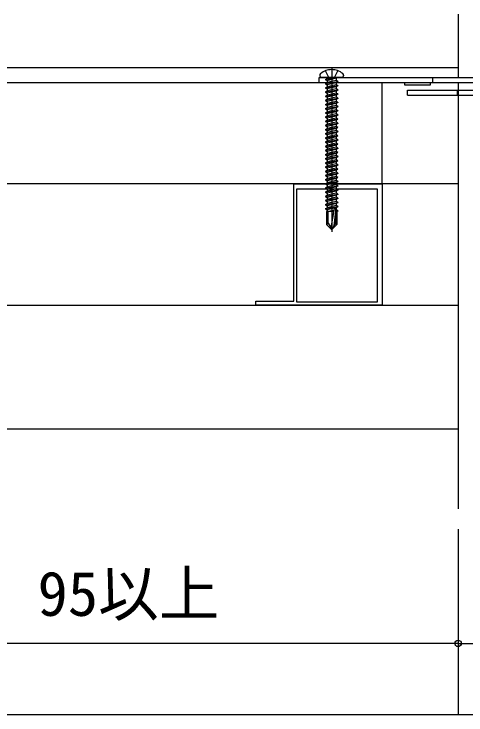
# Model space of a CAD drawing. Units: millimetres, scale not verified. Extents: x -1050 to 1050, y -1566 to 1557.
# Drawn here: x 132.7 to 311.6, y -1273.2 to -996.1 of the extents above; entities that cross this region are included whole.
import ezdxf
from ezdxf.enums import TextEntityAlignment as Align

# ---------------------------------------------------------------- set-up
doc = ezdxf.new("R2010")
doc.units = ezdxf.units.MM
doc.header["$LTSCALE"] = 8
for name, color, linetype in [('0-2_YKK_11', 7, 'Continuous'), ('0-3_YKK_12', 2, 'Continuous'), ('0-4_YKK_13', 4, 'Continuous'), ('0-6_YKK_D', 6, 'Continuous'), ('0-8_YSS_K', 3, 'Continuous')]:
    doc.layers.add(name, color=color, linetype=linetype)
doc.styles.add('ＭＳ ゴシック', font='')
doc.styles.get('ＭＳ ゴシック').set_extended_font_data('MS Gothic')

msp = doc.modelspace()

# ---------------------------------------------------------------- linework, layer by layer
at = {"layer": '0-2_YKK_11'}
for points in [[(278.416, -1111.159), (228.416, -1111.159), (228.416, -1109.559), (243.416, -1109.559), (243.416, -1063.159), (278.416, -1063.159)], [(276.416, -1065.159), (276.416, -1109.959), (244.616, -1109.959), (244.616, -1065.159)]]:
    msp.add_lwpolyline(points, close=True, dxfattribs=at)
at = {"layer": '0-3_YKK_12'}
for p, q in [((308.416, -996.081), (308.416, -1021.159)), ((-46.084, -1017.159), (308.416, -1017.159)), ((278.416, -1063.159), (278.416, -1023.159)), ((308.416, -1023.159), (308.416, -1191.659)), ((308.416, -1063.159), (-46.084, -1063.159)), ((81.416, -1111.159), (308.416, -1111.159)), ((308.416, -1160.159), (77.996, -1160.159)), ((308.416, -1199.659), (308.416, -1273.159))]:
    msp.add_line(p, q, dxfattribs=at)
msp.add_lwpolyline([(-46.084, -1023.159), (638.416, -1023.159), (638.416, -1053.159)], dxfattribs=at)
at = {"layer": '0-4_YKK_13'}
for p, q in [((257.291, -1021.159), (255.966, -1018.502)), ((258.416, -1017.059), (258.416, -1082.159)), ((259.541, -1021.159), (260.866, -1018.502)), ((253.416, -1021.159), (463.416, -1021.159)), ((253.416, -1023.159), (253.416, -1021.159)), ((253.681, -1020.297), (253.681, -1020.459)), ((262.451, -1021.159), (254.381, -1021.159)), ((260.182, -1021.336), (255.944, -1022.042)), ((255.944, -1021.924), (256.592, -1021.551)), ((255.944, -1021.924), (255.944, -1022.042)), ((255.944, -1021.924), (255.944, -1022.042)), ((255.944, -1022.042), (256.592, -1022.416)), ((260.182, -1021.218), (256.592, -1021.551)), ((256.592, -1022.416), (260.182, -1021.336)), ((256.592, -1021.359), (256.592, -1021.551)), ((260.241, -1022.374), (256.592, -1023.198)), ((256.592, -1022.416), (256.592, -1023.198)), ((257.291, -1021.159), (258.416, -1021.757)), ((259.541, -1021.159), (258.416, -1021.757)), ((260.241, -1021.359), (260.241, -1022.374)), ((260.888, -1022.748), (260.241, -1022.374)), ((263.151, -1020.297), (263.151, -1020.459)), ((298.416, -1023.159), (298.416, -1021.159)), ((255.944, -1023.572), (260.888, -1022.748)), ((260.888, -1022.866), (255.944, -1023.69)), ((255.944, -1023.572), (256.592, -1023.198)), ((255.944, -1023.572), (255.944, -1023.69)), ((255.944, -1023.69), (256.592, -1024.064)), ((255.944, -1025.22), (260.888, -1024.396)), ((260.888, -1024.514), (255.944, -1025.338)), ((255.944, -1025.22), (256.592, -1024.846)), ((260.241, -1023.24), (256.592, -1024.064)), ((260.241, -1024.022), (256.592, -1024.846)), ((256.592, -1024.064), (256.592, -1024.846)), ((260.888, -1022.866), (260.241, -1023.24)), ((260.241, -1023.24), (260.241, -1024.022)), ((260.888, -1024.396), (260.241, -1024.022)), ((260.241, -1024.888), (260.241, -1025.67)), ((260.888, -1022.748), (260.888, -1022.866)), ((260.888, -1024.396), (260.888, -1024.514)), ((255.944, -1025.22), (255.944, -1025.338)), ((255.944, -1025.338), (256.592, -1025.712)), ((255.944, -1026.868), (260.888, -1026.044)), ((260.888, -1026.162), (255.944, -1026.986)), ((255.944, -1026.868), (256.592, -1026.494)), ((255.944, -1026.868), (255.944, -1026.986)), ((255.944, -1026.986), (256.592, -1027.359)), ((255.944, -1028.516), (260.888, -1027.692)), ((260.888, -1027.81), (255.944, -1028.633)), ((260.241, -1025.67), (256.592, -1026.494)), ((256.592, -1025.712), (256.592, -1026.494)), ((260.241, -1027.318), (256.592, -1028.142)), ((256.592, -1027.359), (256.592, -1028.142)), ((260.888, -1026.044), (260.241, -1025.67)), ((260.241, -1026.535), (260.241, -1027.318)), ((260.888, -1027.692), (260.241, -1027.318)), ((260.888, -1026.044), (260.888, -1026.162)), ((260.888, -1027.692), (260.888, -1027.81)), ((288.416, -1026.159), (428.416, -1026.159)), ((288.416, -1028.159), (288.416, -1026.159)), ((308.166, -1028.159), (308.166, -1026.159)), ((255.944, -1028.516), (256.592, -1028.142)), ((255.944, -1028.516), (255.944, -1028.633)), ((255.944, -1028.633), (256.592, -1029.007)), ((255.944, -1030.164), (260.888, -1029.34)), ((260.888, -1029.457), (255.944, -1030.281)), ((255.944, -1030.164), (256.592, -1029.79)), ((255.944, -1030.164), (255.944, -1030.281)), ((255.944, -1030.281), (256.592, -1030.655)), ((260.241, -1028.966), (256.592, -1029.79)), ((256.592, -1029.007), (256.592, -1029.79)), ((260.241, -1030.614), (256.592, -1031.438)), ((256.592, -1030.655), (256.592, -1031.438)), ((260.241, -1028.183), (260.241, -1028.966)), ((260.888, -1029.34), (260.241, -1028.966)), ((260.241, -1029.831), (260.241, -1030.614)), ((260.888, -1030.988), (260.241, -1030.614)), ((260.888, -1029.34), (260.888, -1029.457)), ((288.416, -1028.159), (428.416, -1028.159)), ((255.944, -1031.812), (260.888, -1030.988)), ((260.888, -1031.105), (255.944, -1031.929)), ((255.944, -1031.812), (256.592, -1031.438)), ((255.944, -1031.812), (255.944, -1031.929)), ((255.944, -1031.929), (256.592, -1032.303)), ((255.944, -1033.459), (260.888, -1032.635)), ((260.888, -1032.753), (255.944, -1033.577)), ((255.944, -1033.459), (256.592, -1033.086)), ((255.944, -1033.459), (255.944, -1033.577)), ((260.241, -1032.262), (256.592, -1033.086)), ((256.592, -1032.303), (256.592, -1033.086)), ((260.241, -1031.479), (260.241, -1032.262)), ((260.888, -1032.635), (260.241, -1032.262)), ((260.241, -1033.127), (260.241, -1033.91)), ((260.888, -1030.988), (260.888, -1031.105)), ((260.888, -1032.635), (260.888, -1032.753)), ((255.944, -1033.577), (256.592, -1033.951)), ((255.944, -1035.107), (260.888, -1034.283)), ((260.888, -1034.401), (255.944, -1035.225)), ((255.944, -1035.107), (256.592, -1034.733)), ((255.944, -1035.107), (255.944, -1035.225)), ((255.944, -1035.225), (256.592, -1035.599)), ((255.944, -1036.755), (260.888, -1035.931)), ((260.888, -1036.049), (255.944, -1036.873)), ((260.241, -1033.91), (256.592, -1034.733)), ((256.592, -1033.951), (256.592, -1034.733)), ((260.241, -1035.557), (256.592, -1036.381)), ((256.592, -1035.599), (256.592, -1036.381)), ((260.888, -1034.283), (260.241, -1033.91)), ((260.241, -1034.775), (260.241, -1035.557)), ((260.888, -1035.931), (260.241, -1035.557)), ((260.888, -1034.283), (260.888, -1034.401)), ((260.888, -1035.931), (260.888, -1036.049)), ((255.944, -1036.755), (256.592, -1036.381)), ((255.944, -1036.755), (255.944, -1036.873)), ((255.944, -1036.873), (256.592, -1037.247)), ((255.944, -1038.403), (260.888, -1037.579)), ((260.888, -1037.697), (255.944, -1038.521)), ((255.944, -1038.403), (256.592, -1038.029)), ((255.944, -1038.403), (255.944, -1038.521)), ((255.944, -1038.521), (256.592, -1038.894)), ((260.241, -1037.205), (256.592, -1038.029)), ((256.592, -1037.247), (256.592, -1038.029)), ((260.241, -1038.853), (256.592, -1039.677)), ((256.592, -1038.894), (256.592, -1039.677)), ((260.241, -1036.423), (260.241, -1037.205)), ((260.888, -1037.579), (260.241, -1037.205)), ((260.241, -1038.071), (260.241, -1038.853)), ((260.888, -1039.227), (260.241, -1038.853)), ((260.888, -1037.579), (260.888, -1037.697)), ((255.944, -1040.051), (260.888, -1039.227)), ((260.888, -1039.345), (255.944, -1040.169)), ((255.944, -1040.051), (256.592, -1039.677)), ((255.944, -1040.051), (255.944, -1040.169)), ((255.944, -1040.169), (256.592, -1040.542)), ((255.944, -1041.699), (260.888, -1040.875)), ((260.888, -1040.993), (255.944, -1041.816)), ((255.944, -1041.699), (256.592, -1041.325)), ((255.944, -1041.699), (255.944, -1041.816)), ((260.241, -1040.501), (256.592, -1041.325)), ((256.592, -1040.542), (256.592, -1041.325)), ((260.241, -1039.718), (260.241, -1040.501)), ((260.888, -1040.875), (260.241, -1040.501)), ((260.241, -1041.366), (260.241, -1042.149)), ((260.888, -1039.227), (260.888, -1039.345)), ((260.888, -1040.875), (260.888, -1040.993)), ((255.944, -1041.816), (256.592, -1042.19)), ((255.944, -1043.347), (260.888, -1042.523)), ((260.888, -1042.64), (255.944, -1043.464)), ((255.944, -1043.347), (256.592, -1042.973)), ((255.944, -1043.347), (255.944, -1043.464)), ((255.944, -1043.464), (256.592, -1043.838)), ((255.944, -1044.994), (260.888, -1044.171)), ((260.888, -1044.288), (255.944, -1045.112)), ((260.241, -1042.149), (256.592, -1042.973)), ((256.592, -1042.19), (256.592, -1042.973)), ((260.241, -1043.797), (256.592, -1044.621)), ((256.592, -1043.838), (256.592, -1044.621)), ((260.888, -1042.523), (260.241, -1042.149)), ((260.241, -1043.014), (260.241, -1043.797)), ((260.888, -1044.171), (260.241, -1043.797)), ((260.888, -1042.523), (260.888, -1042.64)), ((260.888, -1044.171), (260.888, -1044.288)), ((255.944, -1044.994), (256.592, -1044.621)), ((255.944, -1044.994), (255.944, -1045.112)), ((255.944, -1045.112), (256.592, -1045.486)), ((255.944, -1046.642), (260.888, -1045.818)), ((260.888, -1045.936), (255.944, -1046.76)), ((255.944, -1046.642), (256.592, -1046.269)), ((255.944, -1046.642), (255.944, -1046.76)), ((255.944, -1046.76), (256.592, -1047.134)), ((260.241, -1045.445), (256.592, -1046.269)), ((256.592, -1045.486), (256.592, -1046.269)), ((260.241, -1047.093), (256.592, -1047.916)), ((256.592, -1047.134), (256.592, -1047.916)), ((260.241, -1044.662), (260.241, -1045.445)), ((260.888, -1045.818), (260.241, -1045.445)), ((260.241, -1046.31), (260.241, -1047.093)), ((260.888, -1047.466), (260.241, -1047.093)), ((260.888, -1045.818), (260.888, -1045.936)), ((255.944, -1048.29), (260.888, -1047.466)), ((260.888, -1047.584), (255.944, -1048.408)), ((255.944, -1048.29), (256.592, -1047.916)), ((255.944, -1048.29), (255.944, -1048.408)), ((255.944, -1048.408), (256.592, -1048.782)), ((255.944, -1049.938), (260.888, -1049.114)), ((260.888, -1049.232), (255.944, -1050.056)), ((255.944, -1049.938), (256.592, -1049.564)), ((255.944, -1049.938), (255.944, -1050.056)), ((255.944, -1050.056), (256.592, -1050.43)), ((260.241, -1048.74), (256.592, -1049.564)), ((256.592, -1048.782), (256.592, -1049.564)), ((260.241, -1047.958), (260.241, -1048.74)), ((260.888, -1049.114), (260.241, -1048.74)), ((260.241, -1049.606), (260.241, -1050.388)), ((260.888, -1047.466), (260.888, -1047.584)), ((260.888, -1049.114), (260.888, -1049.232)), ((255.944, -1051.586), (260.888, -1050.762)), ((260.888, -1050.88), (255.944, -1051.704)), ((255.944, -1051.586), (256.592, -1051.212)), ((255.944, -1051.586), (255.944, -1051.704)), ((255.944, -1051.704), (256.592, -1052.077)), ((255.944, -1053.234), (260.888, -1052.41)), ((260.888, -1052.528), (255.944, -1053.352)), ((255.944, -1053.234), (256.592, -1052.86)), ((260.241, -1050.388), (256.592, -1051.212)), ((256.592, -1050.43), (256.592, -1051.212)), ((260.241, -1052.036), (256.592, -1052.86)), ((256.592, -1052.077), (256.592, -1052.86)), ((260.888, -1050.762), (260.241, -1050.388)), ((260.241, -1051.253), (260.241, -1052.036)), ((260.888, -1052.41), (260.241, -1052.036)), ((260.888, -1050.762), (260.888, -1050.88)), ((260.888, -1052.41), (260.888, -1052.528)), ((255.944, -1053.234), (255.944, -1053.352)), ((255.944, -1053.352), (256.592, -1053.725)), ((255.944, -1054.882), (260.888, -1054.058)), ((260.888, -1054.175), (255.944, -1054.999)), ((255.944, -1054.882), (256.592, -1054.508)), ((255.944, -1054.882), (255.944, -1054.999)), ((255.944, -1054.999), (256.592, -1055.373)), ((260.241, -1053.684), (256.592, -1054.508)), ((256.592, -1053.725), (256.592, -1054.508)), ((260.241, -1055.332), (256.592, -1056.156)), ((256.592, -1055.373), (256.592, -1056.156)), ((260.241, -1052.901), (260.241, -1053.684)), ((260.888, -1054.058), (260.241, -1053.684)), ((260.241, -1054.549), (260.241, -1055.332)), ((260.888, -1055.706), (260.241, -1055.332)), ((260.888, -1054.058), (260.888, -1054.175)), ((255.944, -1056.53), (260.888, -1055.706)), ((260.888, -1055.823), (255.944, -1056.647)), ((255.944, -1056.53), (256.592, -1056.156)), ((255.944, -1056.53), (255.944, -1056.647)), ((255.944, -1056.647), (256.592, -1057.021)), ((255.944, -1058.177), (260.888, -1057.354)), ((260.888, -1057.471), (255.944, -1058.295)), ((255.944, -1058.177), (256.592, -1057.804)), ((255.944, -1058.177), (255.944, -1058.295)), ((255.944, -1058.295), (256.592, -1058.669)), ((260.241, -1056.98), (256.592, -1057.804)), ((256.592, -1057.021), (256.592, -1057.804)), ((260.241, -1056.197), (260.241, -1056.98)), ((260.888, -1057.354), (260.241, -1056.98)), ((260.241, -1057.845), (260.241, -1058.628)), ((260.888, -1055.706), (260.888, -1055.823)), ((260.888, -1057.354), (260.888, -1057.471)), ((255.944, -1059.825), (260.888, -1059.001)), ((260.888, -1059.119), (255.944, -1059.943)), ((255.944, -1059.825), (256.592, -1059.452)), ((255.944, -1059.825), (255.944, -1059.943)), ((255.944, -1059.943), (256.592, -1060.317)), ((255.944, -1061.473), (260.888, -1060.649)), ((260.888, -1060.767), (255.944, -1061.591)), ((255.944, -1061.473), (256.592, -1061.099)), ((260.241, -1058.628), (256.592, -1059.452)), ((256.592, -1058.669), (256.592, -1059.452)), ((260.241, -1060.275), (256.592, -1061.099)), ((256.592, -1060.317), (256.592, -1061.099)), ((260.888, -1059.001), (260.241, -1058.628)), ((260.241, -1059.493), (260.241, -1060.275)), ((260.888, -1060.649), (260.241, -1060.275)), ((260.241, -1061.141), (260.241, -1061.923)), ((260.888, -1059.001), (260.888, -1059.119)), ((260.888, -1060.649), (260.888, -1060.767)), ((255.944, -1061.473), (255.944, -1061.591)), ((255.944, -1061.591), (256.592, -1061.965)), ((255.944, -1063.121), (260.888, -1062.297)), ((260.888, -1062.415), (255.944, -1063.239)), ((255.944, -1063.121), (256.592, -1062.747)), ((255.944, -1063.121), (255.944, -1063.239)), ((255.944, -1063.239), (256.592, -1063.613)), ((255.944, -1064.769), (260.888, -1063.945)), ((260.241, -1061.923), (256.592, -1062.747)), ((256.592, -1061.965), (256.592, -1062.747)), ((260.241, -1063.571), (256.592, -1064.395)), ((256.592, -1063.613), (256.592, -1064.395)), ((260.888, -1062.297), (260.241, -1061.923)), ((260.241, -1062.789), (260.241, -1063.571)), ((260.888, -1063.945), (260.241, -1063.571)), ((260.888, -1062.297), (260.888, -1062.415)), ((260.888, -1063.945), (260.888, -1064.063)), ((260.888, -1064.063), (255.944, -1064.887)), ((255.944, -1064.769), (256.592, -1064.395)), ((255.944, -1064.769), (255.944, -1064.887)), ((255.944, -1064.887), (256.592, -1065.26)), ((255.944, -1066.417), (260.888, -1065.593)), ((260.888, -1065.711), (255.944, -1066.534)), ((255.944, -1066.417), (256.592, -1066.043)), ((255.944, -1066.417), (255.944, -1066.534)), ((255.944, -1066.534), (256.592, -1066.908)), ((260.241, -1065.219), (256.592, -1066.043)), ((256.592, -1065.26), (256.592, -1066.043)), ((260.241, -1064.436), (260.241, -1065.219)), ((260.888, -1065.593), (260.241, -1065.219)), ((260.241, -1066.084), (260.241, -1066.867)), ((260.888, -1065.593), (260.888, -1065.711)), ((255.944, -1068.065), (260.888, -1067.241)), ((260.888, -1067.358), (255.944, -1068.182)), ((255.944, -1068.065), (256.592, -1067.691)), ((255.944, -1068.065), (255.944, -1068.182)), ((255.944, -1068.182), (256.592, -1068.556)), ((255.944, -1069.713), (260.888, -1068.889)), ((260.888, -1069.006), (255.944, -1069.83)), ((255.944, -1069.713), (256.592, -1069.339)), ((260.241, -1066.867), (256.592, -1067.691)), ((256.592, -1066.908), (256.592, -1067.691)), ((260.241, -1068.515), (256.592, -1069.339)), ((256.592, -1068.556), (256.592, -1069.339)), ((260.888, -1067.241), (260.241, -1066.867)), ((260.241, -1067.732), (260.241, -1068.515)), ((260.888, -1068.889), (260.241, -1068.515)), ((260.241, -1069.38), (260.241, -1070.163)), ((260.888, -1067.241), (260.888, -1067.358)), ((260.888, -1068.889), (260.888, -1069.006)), ((255.944, -1069.713), (255.944, -1069.83)), ((255.944, -1069.83), (256.592, -1070.204)), ((255.944, -1071.36), (260.888, -1070.536)), ((260.888, -1070.654), (255.944, -1071.478)), ((255.944, -1071.36), (256.592, -1070.987)), ((255.944, -1071.36), (255.944, -1071.478)), ((255.944, -1071.478), (256.592, -1071.852)), ((255.944, -1073.008), (260.888, -1072.184)), ((260.241, -1070.163), (256.592, -1070.987)), ((256.592, -1070.204), (256.592, -1070.987)), ((260.241, -1071.811), (256.592, -1072.635)), ((256.592, -1071.852), (256.592, -1072.635)), ((260.888, -1070.536), (260.241, -1070.163)), ((260.241, -1071.028), (260.241, -1071.811)), ((260.888, -1072.184), (260.241, -1071.811)), ((260.888, -1070.536), (260.888, -1070.654)), ((260.888, -1072.184), (260.888, -1072.302)), ((260.888, -1072.302), (255.944, -1073.126)), ((255.944, -1073.008), (256.592, -1072.635)), ((255.944, -1073.008), (255.944, -1073.126)), ((255.944, -1073.126), (256.592, -1073.5)), ((259.179, -1074.159), (256.366, -1074.159)), ((256.366, -1074.159), (256.366, -1079.286)), ((259.39, -1072.868), (256.592, -1073.5)), ((256.592, -1073.5), (256.592, -1074.159)), ((257.065, -1078.819), (257.065, -1074.159)), ((259.256, -1073.681), (257.137, -1074.159)), ((259.381, -1072.907), (258.127, -1080.658)), ((258.926, -1074.159), (259.186, -1074.116)), ((259.967, -1074.159), (259.211, -1079.834)), ((259.966, -1072.954), (259.966, -1079.079)), ((260.241, -1073.458), (259.966, -1073.52)), ((259.966, -1073.986), (260.888, -1073.832)), ((260.888, -1073.95), (259.966, -1074.104)), ((260.466, -1074.159), (259.967, -1074.159)), ((260.241, -1072.676), (260.241, -1073.458)), ((260.888, -1073.832), (260.241, -1073.458)), ((260.888, -1073.95), (260.466, -1074.193)), ((260.466, -1074.159), (260.466, -1079.286)), ((260.888, -1073.832), (260.888, -1073.95)), ((256.366, -1079.286), (257.065, -1078.819)), ((256.366, -1079.286), (258.24, -1081.159)), ((257.065, -1078.819), (258.416, -1081.159)), ((260.466, -1079.286), (258.593, -1081.159)), ((259.211, -1079.834), (258.593, -1081.159)), ((259.211, -1079.834), (259.966, -1079.079)), ((260.466, -1079.286), (259.966, -1079.079)), ((258.24, -1081.159), (258.593, -1081.159))]:
    msp.add_line(p, q, dxfattribs=at)
for points in [[(253.416, -1023.159), (463.416, -1023.159), (463.416, -1021.159)], [(255.944, -1021.924), (260.182, -1021.218), (260.182, -1021.336)], [(260.888, -1024.514), (260.241, -1024.888), (256.592, -1025.712)], [(260.888, -1026.162), (260.241, -1026.535), (256.592, -1027.359)], [(260.888, -1027.81), (260.241, -1028.183), (256.592, -1029.007)], [(260.888, -1029.457), (260.241, -1029.831), (256.592, -1030.655)], [(260.888, -1031.105), (260.241, -1031.479), (256.592, -1032.303)], [(260.888, -1032.753), (260.241, -1033.127), (256.592, -1033.951)], [(260.888, -1034.401), (260.241, -1034.775), (256.592, -1035.599)], [(260.888, -1036.049), (260.241, -1036.423), (256.592, -1037.247)], [(260.888, -1037.697), (260.241, -1038.071), (256.592, -1038.894)], [(260.888, -1039.345), (260.241, -1039.718), (256.592, -1040.542)], [(260.888, -1040.993), (260.241, -1041.366), (256.592, -1042.19)], [(260.888, -1042.64), (260.241, -1043.014), (256.592, -1043.838)], [(260.888, -1044.288), (260.241, -1044.662), (256.592, -1045.486)], [(260.888, -1045.936), (260.241, -1046.31), (256.592, -1047.134)], [(260.888, -1047.584), (260.241, -1047.958), (256.592, -1048.782)], [(260.888, -1049.232), (260.241, -1049.606), (256.592, -1050.43)], [(260.888, -1050.88), (260.241, -1051.253), (256.592, -1052.077)], [(260.888, -1052.528), (260.241, -1052.901), (256.592, -1053.725)], [(260.888, -1054.175), (260.241, -1054.549), (256.592, -1055.373)], [(260.888, -1055.823), (260.241, -1056.197), (256.592, -1057.021)], [(260.888, -1057.471), (260.241, -1057.845), (256.592, -1058.669)], [(260.888, -1059.119), (260.241, -1059.493), (256.592, -1060.317)], [(260.888, -1060.767), (260.241, -1061.141), (256.592, -1061.965)], [(260.888, -1062.415), (260.241, -1062.789), (256.592, -1063.613)], [(260.888, -1064.063), (260.241, -1064.436), (256.592, -1065.26)], [(260.888, -1065.711), (260.241, -1066.084), (256.592, -1066.908)], [(260.888, -1067.358), (260.241, -1067.732), (256.592, -1068.556)], [(260.888, -1069.006), (260.241, -1069.38), (256.592, -1070.204)], [(260.888, -1070.654), (260.241, -1071.028), (256.592, -1071.852)], [(260.888, -1072.302), (260.241, -1072.676), (259.889, -1072.755)]]:
    msp.add_lwpolyline(points, dxfattribs=at)
msp.add_lwpolyline([(287.416, -1023.159), (297.416, -1023.159), (297.416, -1024.159), (287.416, -1024.159)], close=True, dxfattribs=at)
for centre, radius, start, end in [((254.543, -1020.297), 0.862, 129.12355, 180), ((258.416, -1025.059), 7, 90, 129.12355), ((258.416, -1025.059), 7, 50.87645, 90), ((262.289, -1020.297), 0.862, 0, 50.87645), ((254.381, -1020.459), 0.7, 180, 270), ((256.392, -1021.359), 0.2, 0, 90), ((260.441, -1021.359), 0.2, 90, 180), ((262.451, -1020.459), 0.7, 270, 0), ((259.672, -1072.954), 0.294, 90, 170.8071), ((259.672, -1072.954), 0.294, 0, 90)]:
    msp.add_arc(centre, radius, start, end, dxfattribs=at)
at = {"layer": '0-6_YKK_D'}
for p, q in [((308.416, -1204.606), (308.416, -1245.853)), ((308.416, -1220.039), (308.416, -1245.853)), ((308.416, -1244.853), (79.316, -1244.853)), ((308.416, -1244.853), (408.416, -1244.853))]:
    msp.add_line(p, q, dxfattribs=at)
msp.add_circle((308.416, -1244.853), 1.275, dxfattribs=at)
msp.add_circle((308.416, -1244.853), 1.275, dxfattribs=at)
at = {"layer": '0-8_YSS_K'}
msp.add_line((694.255, -1273.159), (-46.084, -1273.159), dxfattribs=at)

# ---------------------------------------------------------------- texts
at = {"layer": '0-6_YKK_D', "style": 'ＭＳ ゴシック'}
msp.add_text('95以上', height=17.6, dxfattribs=at).set_placement((142.048, -1239.262), align=Align.BOTTOM_LEFT)

doc.saveas('drawing.dxf')
